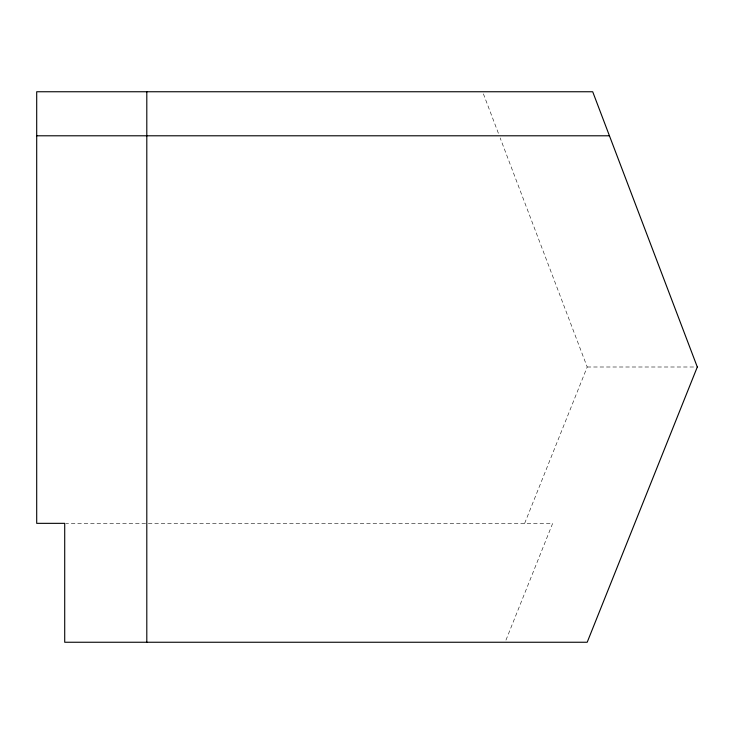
<?xml version="1.0" encoding="UTF-8"?>
<svg xmlns="http://www.w3.org/2000/svg" width="734" height="734" viewBox="0 0 734 734"><rect width="100%" height="100%" fill="white"/><g stroke="black" fill="none" stroke-linecap="round" stroke-linejoin="round"><path stroke-width="0.55" stroke-dasharray="3.67 2.75" d="M524.663 523.342L587.2 367L500.157 137.928M505.965 640.131L552.674 523.342L65.858 523.342M587.2 367L695.034 367M483.403 93.851L498.946 134.744"/><path stroke-width="1.1" d="M36.7 135.79L609.44 135.79M146.8 91.75L146.8 642.25M697.3 367L587.2 642.25L64.711 642.25L64.711 523.342L36.7 523.342L36.7 91.75L592.705 91.75L697.3 367"/></g></svg>
